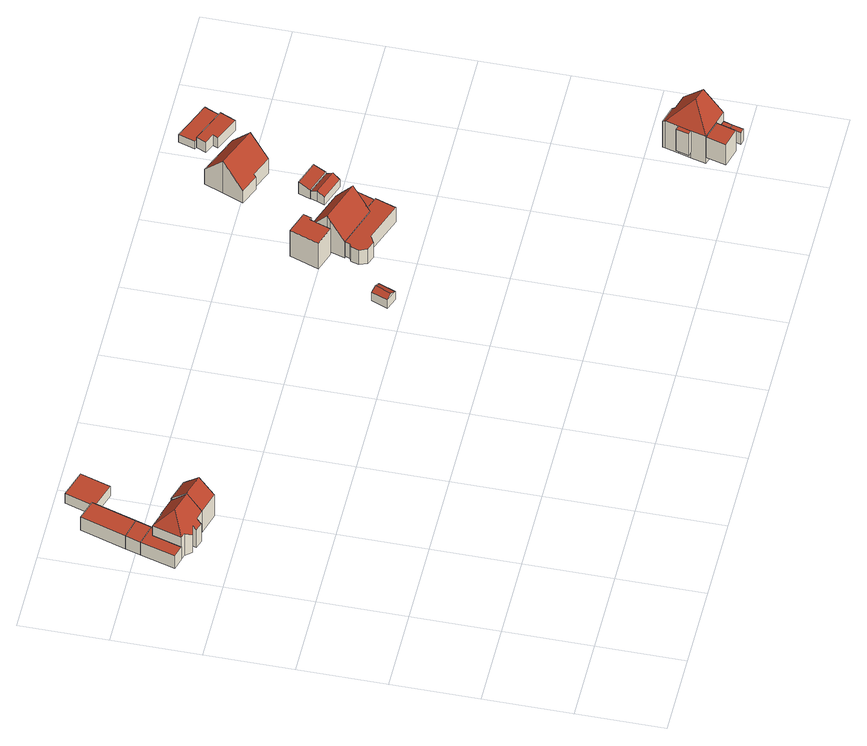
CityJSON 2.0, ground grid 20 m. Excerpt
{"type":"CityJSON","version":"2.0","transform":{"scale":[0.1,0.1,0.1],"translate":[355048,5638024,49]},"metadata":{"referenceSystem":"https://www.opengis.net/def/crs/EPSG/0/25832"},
"CityObjects":{
"building1":{"type":"Building","attributes":{"Geometrietyp2DReferenz":"3000","Gemeindeschluessel":"05315000","function":"31001_2000","roofType":"1000","measuredHeight":3.83,"storeysAboveGround":1},"address":[{"country":"Germany","locality":"Köln","thoroughfareNumber":"110","thoroughfareName":"Kapellenstr. Rd"}],"geometry":[{"type":"Solid","lod":"2","boundaries":[[[[0,1,2,3]],[[4,5,1,0]],[[6,7,5,4]],[[8,9,7,6]],[[10,11,9,8]],[[3,2,11,10]],[[8,6,4,0,3,10]],[[1,5,7,9,11,2]]]],"semantics":{"surfaces":[{"type":"WallSurface"},{"type":"RoofSurface"},{"type":"GroundSurface"}],"values":[[0,0,0,0,0,0,1,2]]}}]},
"building2":{"type":"Building","attributes":{"Geometrietyp2DReferenz":"3000","Gemeindeschluessel":"05315000","function":"31001_2000","roofType":"1000","measuredHeight":3.85},"address":[{"country":"Germany","locality":"Köln","thoroughfareNumber":"110","thoroughfareName":"Kapellenstr. Rd"}],"geometry":[{"type":"Solid","lod":"2","boundaries":[[[[12,13,14,15]],[[0,16,13,12]],[[3,17,16,0]],[[15,14,17,3]],[[0,12,15,3]],[[13,16,17,14]]]],"semantics":{"surfaces":[{"type":"WallSurface"},{"type":"RoofSurface"},{"type":"GroundSurface"}],"values":[[0,0,0,0,1,2]]}}]},
"building3":{"type":"Building","attributes":{"Geometrietyp2DReferenz":"3000","Gemeindeschluessel":"05315000","function":"31001_1010","roofType":"5000","measuredHeight":10.11,"storeysAboveGround":2},"address":[{"country":"Germany","locality":"Köln","thoroughfareNumber":"110","thoroughfareName":"Kapellenstr. Rd"}],"geometry":[{"type":"Solid","lod":"2","boundaries":[[[[18,19,20,21]],[[22,23,19,18]],[[24,25,23,22]],[[26,27,25,24]],[[28,29,27,26]],[[30,31,29,28]],[[32,33,31,30]],[[34,35,33,32]],[[36,37,35,34]],[[38,39,37,36]],[[40,41,39,38]],[[42,43,41,40]],[[44,45,43,42]],[[21,20,45,44]],[[40,38,36,34,32,30,46]],[[30,28,46]],[[28,26,24,22,18,21,44,42,40,46]],[[19,23,25,27,29,31,33,35,37,39,41,43,45,20]]]],"semantics":{"surfaces":[{"type":"WallSurface"},{"type":"RoofSurface"},{"type":"GroundSurface"}],"values":[[0,0,0,0,0,0,0,0,0,0,0,0,0,0,1,1,1,2]]}}]},
"building4":{"type":"Building","attributes":{"Geometrietyp2DReferenz":"3000","Gemeindeschluessel":"05315000","function":"31001_2000","roofType":"1000","measuredHeight":3.87},"address":[{"country":"Germany","locality":"Köln","thoroughfareNumber":"110","thoroughfareName":"Kapellenstr. Rd"}],"geometry":[{"type":"Solid","lod":"2","boundaries":[[[[47,48,49,50]],[[51,52,48,47]],[[12,13,52,51]],[[15,14,13,12]],[[50,49,14,15]],[[12,51,47,50,15]],[[48,52,13,14,49]]]],"semantics":{"surfaces":[{"type":"WallSurface"},{"type":"RoofSurface"},{"type":"GroundSurface"}],"values":[[0,0,0,0,0,1,2]]}}]},
"building5":{"type":"Building","attributes":{"Geometrietyp2DReferenz":"3000","Gemeindeschluessel":"05315000","function":"31001_1010","roofType":"3100","measuredHeight":10.06,"storeysAboveGround":2},"address":[{"country":"Germany","locality":"Köln","thoroughfareNumber":"110","thoroughfareName":"Kapellenstr. Rd"}],"geometry":[{"type":"Solid","lod":"2","boundaries":[[[[53,54,55,56]],[[57,58,54,53]],[[42,59,58,57]],[[56,55,59,42]],[[53,60,57]],[[42,61,56]],[[56,61,60,53]],[[57,60,61,42]],[[54,58,59,55]]]],"semantics":{"surfaces":[{"type":"WallSurface"},{"type":"RoofSurface"},{"type":"GroundSurface"}],"values":[[0,0,0,0,0,0,1,1,2]]}}]},
"building6":{"type":"Building","attributes":{"Geometrietyp2DReferenz":"3000","Gemeindeschluessel":"05315000","function":"51009_1610","roofType":"1000","measuredHeight":2.88},"geometry":[{"type":"Solid","lod":"2","boundaries":[[[[62,63,64,65]],[[66,67,63,62]],[[68,69,67,66]],[[70,71,69,68]],[[65,64,71,70]],[[68,66,62,65,70]],[[63,67,69,71,64]]]],"semantics":{"surfaces":[{"type":"WallSurface"},{"type":"RoofSurface"},{"type":"GroundSurface"}],"values":[[0,0,0,0,0,1,2]]}}]},
"building7":{"type":"Building","attributes":{"Geometrietyp2DReferenz":"3000","Gemeindeschluessel":"05315000","function":"31001_2000","roofType":"3100","measuredHeight":3.23,"storeysAboveGround":1},"address":[{"country":"Germany","locality":"Köln","thoroughfareNumber":"1","thoroughfareName":"Auf dem Schneeberg"}],"geometry":[{"type":"Solid","lod":"2","boundaries":[[[[72,73,74,75]],[[76,77,73,72]],[[78,79,77,76]],[[75,74,79,78]],[[72,80,76]],[[78,81,75]],[[75,81,80,72]],[[76,80,81,78]],[[73,77,79,74]]]],"semantics":{"surfaces":[{"type":"WallSurface"},{"type":"RoofSurface"},{"type":"GroundSurface"}],"values":[[0,0,0,0,0,0,1,1,2]]}}]},
"building8":{"type":"Building","attributes":{"Gemeindeschluessel":"05315000","Geometrietyp2DReferenz":"3000","function":"31001_1010"},"address":[{"country":"Germany","locality":"Köln","thoroughfareNumber":"1","thoroughfareName":"Auf dem Schneeberg"}],"children":["building8-1","building8-2","building8-3","building8-4"]},
"building8-1":{"type":"BuildingPart","attributes":{"roofType":"1000","measuredHeight":4.42,"storeysAboveGround":1},"parents":["building8"],"geometry":[{"type":"MultiSurface","lod":"2","boundaries":[[[82,83,84,85]],[[86,87,83,82]],[[88,89,87,86]],[[90,91,89,88]],[[92,93,91,90]],[[94,95,93,92]],[[96,97,98,99]],[[100,101,102,103]],[[85,84,101,100]],[[103,96,99,104,94,92,90,88,86,82,85,100]],[[83,87,89,91,93,95,105,98,97,102,101,84]],[[94,104,105,95]],[[104,99,98,105]],[[106,107,102,97]],[[96,103,108,109]],[[107,106,109,108]]],"semantics":{"surfaces":[{"type":"WallSurface"},{"type":"RoofSurface"},{"type":"GroundSurface"},{"type":"ClosureSurface"}],"values":[0,0,0,0,0,0,0,0,0,1,2,3,3,0,0,3]}}]},
"building8-2":{"type":"BuildingPart","attributes":{"roofType":"9999","measuredHeight":7.75,"storeysAboveGround":1},"address":[{"country":"Germany","locality":"Köln","thoroughfareNumber":"1","thoroughfareName":"Auf dem Schneeberg"}],"parents":["building8"],"geometry":[{"type":"MultiSurface","lod":"2","boundaries":[[[110,111,112,113,114,115]],[[113,116,117,114]],[[112,118,116,113]],[[119,120,121,118]],[[112,111,122,123]],[[120,124,125,126,121]],[[111,127,122]],[[115,128,126,110]],[[114,117,128,115]],[[120,119,123,122]],[[129,110,125,124]],[[122,127,129,124,120]],[[116,118,121,126,128,117]]],"semantics":{"surfaces":[{"type":"RoofSurface"},{"type":"WallSurface"},{"type":"GroundSurface"}],"values":[0,1,1,1,1,1,1,1,1,1,1,1,2]}}]},
"building8-3":{"type":"BuildingPart","attributes":{"roofType":"1000","measuredHeight":3.3,"storeysAboveGround":1},"address":[{"country":"Germany","locality":"Köln","thoroughfareNumber":"1","thoroughfareName":"Auf dem Schneeberg"}],"parents":["building8"],"geometry":[{"type":"MultiSurface","lod":"2","boundaries":[[[130,131,132,133]],[[108,107,131,130]],[[130,133,109,108]],[[132,131,107,106]],[[134,133,132,135]],[[109,134,135,106]],[[108,109,106,107]]],"semantics":{"surfaces":[{"type":"WallSurface"},{"type":"RoofSurface"},{"type":"GroundSurface"},{"type":"ClosureSurface"}],"values":[0,0,1,2,3,3,3]}}]},
"building8-4":{"type":"BuildingPart","attributes":{"roofType":"3100","measuredHeight":10.49,"storeysAboveGround":1},"address":[{"country":"Germany","locality":"Köln","thoroughfareNumber":"1","thoroughfareName":"Auf dem Schneeberg"}],"parents":["building8"],"geometry":[{"type":"MultiSurface","lod":"2","boundaries":[[[136,125,137,94]],[[138,139,119,123]],[[140,141,139,138]],[[142,143,144,145]],[[136,94,104,142,145,146,147]],[[140,138,123,122,147,146]],[[148,137,125,124,120,119,139,141,149,144,143]],[[98,105,148,143]],[[142,104,99]],[[105,98,99,104]],[[105,95,137,148]],[[95,105,104,94]],[[147,129,110,136]],[[110,129,124,125]],[[147,127,129]],[[129,127,122,120,124]],[[122,123,119,120]],[[146,134,133,140]],[[132,135,149,141]],[[133,134,135,132]],[[135,106,144,149]],[[146,145,109,134]],[[134,109,106,135]]],"semantics":{"surfaces":[{"type":"WallSurface"},{"type":"RoofSurface"},{"type":"GroundSurface"},{"type":"ClosureSurface"}],"values":[0,0,0,0,1,1,2,0,0,3,0,3,0,3,0,3,3,0,0,3,0,0,3]}}]},
"building9":{"type":"Building","attributes":{"Geometrietyp2DReferenz":"3000","Gemeindeschluessel":"05315000","function":"31001_2463","roofType":"3100","measuredHeight":3.3,"storeysAboveGround":1},"address":[{"country":"Germany","locality":"Köln","thoroughfareNumber":"1","thoroughfareName":"Auf dem Schneeberg"}],"geometry":[{"type":"Solid","lod":"2","boundaries":[[[[150,151,152,153]],[[154,155,151,150]],[[156,157,155,154]],[[158,159,157,156]],[[160,161,159,158]],[[162,163,161,160]],[[153,152,163,162]],[[153,162,160,150]],[[158,156,154,150,160]],[[151,155,157,159,161,163,152]]]],"semantics":{"surfaces":[{"type":"WallSurface"},{"type":"RoofSurface"},{"type":"GroundSurface"}],"values":[[0,0,0,0,0,0,0,1,1,2]]}}]},
"building10":{"type":"Building","attributes":{"Geometrietyp2DReferenz":"3000","Gemeindeschluessel":"05315000","function":"31001_2463","roofType":"2100","measuredHeight":3.44,"storeysAboveGround":1},"address":[{"country":"Germany","locality":"Köln","thoroughfareNumber":"1","thoroughfareName":"Auf dem Schneeberg"}],"geometry":[{"type":"Solid","lod":"2","boundaries":[[[[164,165,155,166]],[[167,168,165,164]],[[169,170,168,167]],[[171,157,170,169]],[[166,155,157,171]],[[169,167,164,166,171]],[[165,168,170,157,155]]]],"semantics":{"surfaces":[{"type":"WallSurface"},{"type":"RoofSurface"},{"type":"GroundSurface"}],"values":[[0,0,0,0,0,1,2]]}}]},
"building11":{"type":"Building","attributes":{"Geometrietyp2DReferenz":"3000","Gemeindeschluessel":"05315000","function":"31001_1010","roofType":"3100","measuredHeight":9.6,"storeysAboveGround":1},"address":[{"country":"Germany","locality":"Köln","thoroughfareNumber":"3","thoroughfareName":"Auf dem Schneeberg"}],"geometry":[{"type":"Solid","lod":"2","boundaries":[[[[172,173,174,175]],[[176,177,173,172]],[[178,179,177,176]],[[180,181,179,178]],[[182,183,181,180]],[[184,185,183,182]],[[186,187,185,184]],[[175,174,187,186]],[[172,175,186,184,182,176]],[[180,178,176,182]],[[173,177,179,181,183,185,187,174]]]],"semantics":{"surfaces":[{"type":"WallSurface"},{"type":"RoofSurface"},{"type":"GroundSurface"}],"values":[[0,0,0,0,0,0,0,0,1,1,2]]}}]},
"building12":{"type":"Building","attributes":{"Geometrietyp2DReferenz":"3000","Gemeindeschluessel":"05315000","function":"31001_1110","roofType":"1000","measuredHeight":6.13,"storeysAboveGround":2},"address":[{"country":"Germany","locality":"Köln","thoroughfareNumber":"95","thoroughfareName":"Kapellenstr. Rd"}],"geometry":[{"type":"Solid","lod":"2","boundaries":[[[[188,189,190,191]],[[192,193,189,188]],[[194,195,193,192]],[[196,197,195,194]],[[191,190,197,196]],[[194,192,188,191,196]],[[189,193,195,197,190]]]],"semantics":{"surfaces":[{"type":"WallSurface"},{"type":"RoofSurface"},{"type":"GroundSurface"}],"values":[[0,0,0,0,0,1,2]]}}]},
"building13":{"type":"Building","attributes":{"Gemeindeschluessel":"05315000","Geometrietyp2DReferenz":"3000","function":"31001_1010"},"address":[{"country":"Germany","locality":"Köln","thoroughfareNumber":"95","thoroughfareName":"Kapellenstr. Rd"}],"children":["building13-1","building13-2","building13-3","building13-4"]},
"building13-1":{"type":"BuildingPart","attributes":{"roofType":"5000","measuredHeight":12.96,"storeysAboveGround":2},"parents":["building13"],"geometry":[{"type":"MultiSurface","lod":"2","boundaries":[[[198,199,200,201]],[[202,203,199,198]],[[204,205,206,207]],[[208,209,205,204]],[[210,211,209,208]],[[212,213,211,210]],[[214,215,213,212]],[[216,217,215,214]],[[218,219,217,216]],[[216,214,212,210,208,204,220]],[[204,207,202,198,220]],[[198,201,218,216,220]],[[199,203,206,205,209,211,213,215,217,219,200]],[[221,222,206,203]],[[222,221,202,207]],[[223,224,200,219]],[[218,201,225,226]],[[224,223,226,225]]],"semantics":{"surfaces":[{"type":"WallSurface"},{"type":"RoofSurface"},{"type":"GroundSurface"},{"type":"ClosureSurface"}],"values":[0,0,0,0,0,0,0,0,0,1,1,1,2,0,3,0,0,3]}}]},
"building13-2":{"type":"BuildingPart","attributes":{"roofType":"1000","measuredHeight":3.65,"storeysAboveGround":2},"address":[{"country":"Germany","locality":"Köln","thoroughfareNumber":"95","thoroughfareName":"Kapellenstr. Rd"}],"parents":["building13"],"geometry":[{"type":"MultiSurface","lod":"2","boundaries":[[[227,228,223,226]],[[229,230,231,232]],[[225,224,230,229]],[[232,227,226,225,229]],[[223,228,231,230,224]],[[225,226,223,224]],[[233,234,231,228]],[[227,232,234,233]]],"semantics":{"surfaces":[{"type":"WallSurface"},{"type":"RoofSurface"},{"type":"GroundSurface"},{"type":"ClosureSurface"}],"values":[0,0,0,1,2,3,0,3]}}]},
"building13-3":{"type":"BuildingPart","attributes":{"roofType":"1000","measuredHeight":6.51,"storeysAboveGround":2},"address":[{"country":"Germany","locality":"Köln","thoroughfareNumber":"95","thoroughfareName":"Kapellenstr. Rd"}],"parents":["building13"],"geometry":[{"type":"Solid","lod":"2","boundaries":[[[[207,222,235,236]],[[237,238,221,202]],[[236,235,238,237]],[[202,207,236,237]],[[222,221,238,235]],[[207,202,221,222]]]],"semantics":{"surfaces":[{"type":"WallSurface"},{"type":"RoofSurface"},{"type":"GroundSurface"},{"type":"ClosureSurface"}],"values":[[0,0,0,1,2,3]]}}]},
"building13-4":{"type":"BuildingPart","attributes":{"roofType":"1000","measuredHeight":3.47,"storeysAboveGround":2},"address":[{"country":"Germany","locality":"Köln","thoroughfareNumber":"95","thoroughfareName":"Kapellenstr. Rd"}],"parents":["building13"],"geometry":[{"type":"Solid","lod":"2","boundaries":[[[[232,234,239,240]],[[241,242,233,227]],[[240,239,242,241]],[[227,232,240,241]],[[234,233,242,239]],[[227,233,234,232]]]],"semantics":{"surfaces":[{"type":"WallSurface"},{"type":"RoofSurface"},{"type":"GroundSurface"},{"type":"ClosureSurface"}],"values":[[0,0,0,1,2,3]]}}]},
"building14":{"type":"Building","attributes":{"Geometrietyp2DReferenz":"3000","Gemeindeschluessel":"05315000","function":"31001_2463","roofType":"1000","measuredHeight":3.17,"storeysAboveGround":1},"address":[{"country":"Germany","locality":"Köln","thoroughfareNumber":"3","thoroughfareName":"Auf dem Schneeberg"}],"geometry":[{"type":"Solid","lod":"2","boundaries":[[[[243,244,245,246]],[[247,248,244,243]],[[249,250,248,247]],[[251,252,250,249]],[[253,254,252,251]],[[246,245,254,253]],[[251,249,247,243,246,253]],[[244,248,250,252,254,245]]]],"semantics":{"surfaces":[{"type":"WallSurface"},{"type":"RoofSurface"},{"type":"GroundSurface"}],"values":[[0,0,0,0,0,0,1,2]]}}]},
"building15":{"type":"Building","attributes":{"Geometrietyp2DReferenz":"3000","Gemeindeschluessel":"05315000","function":"51009_1611","roofType":"1000","measuredHeight":2.38},"geometry":[{"type":"Solid","lod":"2","boundaries":[[[[255,256,257,258]],[[259,260,256,255]],[[261,262,260,259]],[[263,244,262,261]],[[264,245,244,263]],[[265,266,245,264]],[[258,257,266,265]],[[264,263,261,259,255,258,265]],[[256,260,262,244,245,266,257]]]],"semantics":{"surfaces":[{"type":"WallSurface"},{"type":"RoofSurface"},{"type":"GroundSurface"}],"values":[[0,0,0,0,0,0,0,1,2]]}}]}
},
"vertices":[
[80,972,74],[80,972,36],[32,985,36],[32,985,74],[76,959,74],[76,959,36],[57,965,74],[57,965,36],[37,898,74],[37,898,36],[9,906,74],[9,906,36],
[91,1008,74],[91,1008,35],[43,1020,35],[43,1020,74],[80,972,35],[32,985,35],
[76,874,91],[76,874,38],[95,868,38],[95,868,92],[78,883,101],[78,883,38],[60,879,91],[60,879,38],[48,894,103],[48,894,38],[37,898,103],[37,898,38],[57,965,103],[57,965,38],[76,959,103],[76,959,38],[96,953,103],[96,953,38],[98,957,98],[98,957,38],[142,944,98],[142,944,38],[130,906,139],[130,906,38],[120,872,103],[120,872,38],[98,878,102],[98,878,38],[80,921,139],
[123,1109,74],[123,1109,35],[76,1124,35],[76,1124,74],[121,1103,74],[121,1103,35],
[193,928,103],[193,928,39],[142,944,39],[142,944,103],[172,856,103],[172,856,39],[120,872,39],[182,892,139],[131,908,139],
[143,1172,66],[143,1172,37],[123,1109,37],[123,1109,66],[206,1152,66],[206,1152,37],[184,1083,66],[184,1083,37],[121,1103,66],[121,1103,37],
[862,618,66],[862,618,41],[877,656,41],[877,656,66],[834,629,66],[834,629,41],[849,667,66],[849,667,41],[848,624,73],[863,661,73],
[975,690,81],[975,690,37],[993,699,37],[993,699,81],[956,697,81],[956,697,37],[948,715,81],[948,715,37],[954,734,81],[954,734,37],[962,738,81],[962,738,37],[966,749,81],[966,749,37],[1066,726,81],[1066,726,37],[1065,726,37],[1065,726,81],[1085,665,81],[1085,665,37],[1102,713,37],[1102,713,81],[1062,716,81],[1062,716,37],[1066,726,43],[1102,713,43],[1102,713,76],[1066,726,76],
[977,783,101],[994,831,101],[1000,829,101],[1006,847,101],[955,865,101],[931,799,101],[1006,847,23],[955,865,23],[1000,829,23],[1000,829,31],[994,831,31],[994,831,23],[994,831,81],[1000,829,81],[980,790,31],[977,783,31],[977,783,23],[989,817,101],[931,799,23],[980,790,101],
[1120,763,76],[1120,763,43],[1084,775,43],[1084,775,76],[1077,756,76],[1077,756,43],
[977,783,126],[966,749,31],[1091,796,81],[1091,796,31],[1084,775,110],[1084,775,31],[1065,726,95],[1065,726,31],[1066,726,31],[1066,726,95],[1077,756,136],[980,790,136],[1062,716,31],[1077,756,31],
[1102,838,76],[1102,838,43],[1096,822,43],[1096,822,65],[1107,854,65],[1107,854,43],[1164,833,65],[1164,833,43],[1165,833,65],[1165,833,43],[1160,817,76],[1160,817,43],[1154,801,65],[1154,801,43],
[1106,854,70],[1106,854,43],[1107,854,70],[1116,882,78],[1116,882,43],[1173,862,78],[1173,862,43],[1164,833,70],
[1064,990,81],[1064,990,43],[1108,972,43],[1108,972,81],[1084,1038,139],[1084,1038,43],[1101,1081,87],[1101,1081,43],[1196,1042,87],[1196,1042,43],[1178,999,139],[1178,999,43],[1160,956,87],[1160,956,43],[1110,976,87],[1110,976,43],
[1459,57,91],[1459,57,29],[1414,70,29],[1414,70,91],[1453,36,91],[1453,36,29],[1446,12,91],[1446,12,29],[1401,24,91],[1401,24,29],
[1414,70,93],[1414,70,10],[1459,57,10],[1459,57,93],[1423,104,93],[1423,104,10],[1440,163,93],[1440,163,10],[1432,133,10],[1432,133,93],[1442,170,87],[1442,170,10],[1483,158,87],[1483,158,10],[1482,151,93],[1482,151,10],[1516,141,93],[1516,141,10],[1503,95,140],[1503,95,10],[1490,49,93],[1490,49,10],[1472,104,140],[1423,104,28],[1432,133,28],[1490,49,30],[1459,57,30],[1459,57,66],[1490,49,66],
[1484,28,66],[1484,28,30],[1453,36,66],[1453,36,30],[1472,31,30],[1472,31,66],[1484,28,31],[1472,31,31],
[1421,136,28],[1421,136,93],[1413,107,93],[1413,107,28],
[1465,6,31],[1465,6,66],[1477,3,66],[1477,3,31],
[1280,1086,75],[1280,1086,44],[1199,1120,44],[1199,1120,75],[1265,1050,75],[1265,1050,44],[1208,1075,75],[1208,1075,44],[1213,1087,75],[1213,1087,44],[1189,1097,75],[1189,1097,44],
[1238,1147,67],[1238,1147,44],[1207,1160,44],[1207,1160,67],[1292,1125,67],[1292,1125,44],[1296,1123,67],[1296,1123,44],[1280,1086,67],[1199,1120,67],[1194,1122,67],[1194,1122,44]
]}
